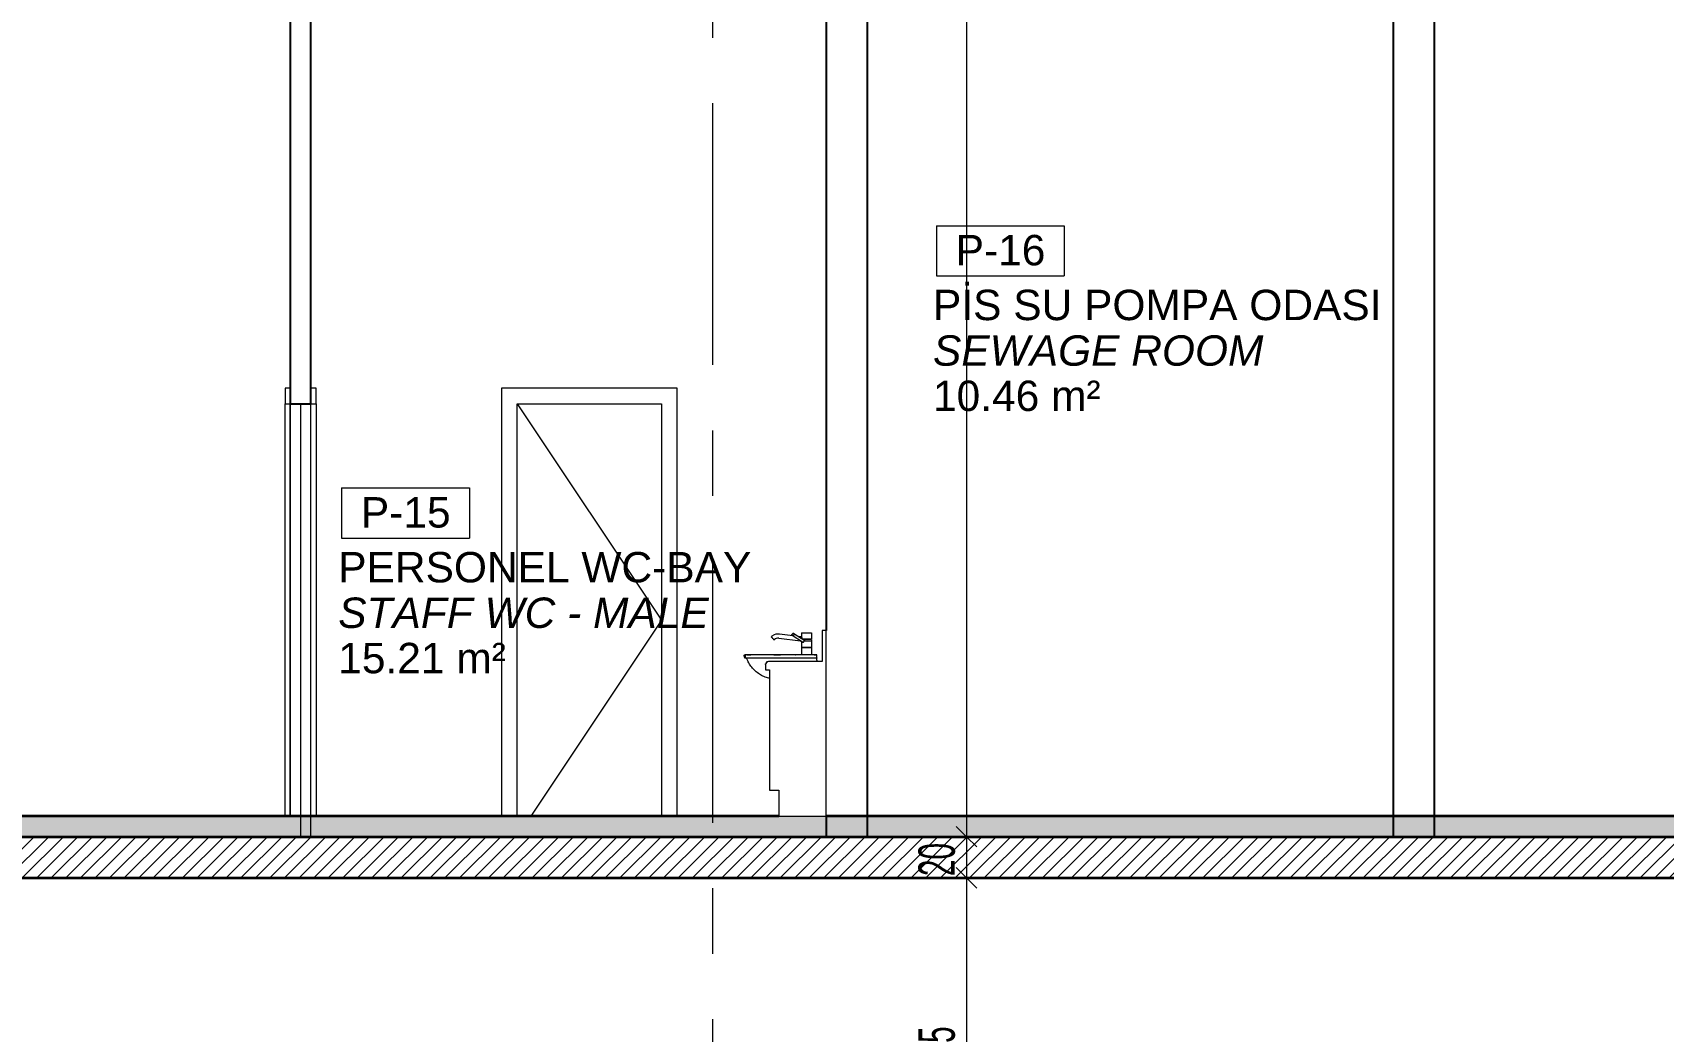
# Model space of a CAD drawing. Header units: centimetres. Extents: x -15511 to 6948, y 9649 to 14173.
# Drawn here: x -4242 to -3451, y 10841 to 11325 of the extents above; entities that cross this region are included whole.
import ezdxf

# ---------------------------------------------------------------- set-up
doc = ezdxf.new("R2010")
doc.units = ezdxf.units.CM
doc.header["$LTSCALE"] = 200
for name, pattern in [('Centre', [3.175, 0.635, -0.47625, 1.5875, -0.47625]), ('Dot 1mm', [0.1, 0, -0.1]), ('Grid Line 1_4_', [1.11125, 0.635, -0.15875, 0.15875, -0.15875])]:
    doc.linetypes.add(name, pattern=pattern)
for name, color, linetype, lineweight in [('A-ANNO-DIMS', 211, 'Continuous', 9), ('A-ANNO-DIMS-100', 211, 'Continuous', 9), ('A-AREA-IDEN', 2, 'Continuous', 9), ('A-DOOR', 31, 'Continuous', 9), ('A-DOOR-FRAM', 31, 'Continuous', 9), ('A-FLOR', 192, 'Continuous', 9), ('A-FLOR-LEVL', 51, 'Continuous', 9), ('A-FLOR-PATT', 8, 'Continuous', 35), ('A-WALL', 113, 'Continuous', 9), ('I-FURN', 30, 'Continuous', 9), ('P-SANR-FIXT', 6, 'Continuous', 9), ('S-GRID', 1, 'Continuous', 9)]:
    doc.layers.add(name, color=color, linetype=linetype, lineweight=lineweight)
doc.styles.add('Arial_2', font='arial.ttf', dxfattribs={"height": 14.752994})
doc.styles.add('Arial_I', font='ariali.ttf', dxfattribs={"height": 14.752994})
doc.styles.add('Swis721 LtCn BT', font='swisscl.ttf', dxfattribs={"width": 0.8, "height": 17.639445})
doc.dimstyles.new('IUAS_DIMENSION_INSIDE_100', dxfattribs={"dimscale": 30.48, "dimtxt": 18, "dimasz": 0.328084, "dimexe": 0.328084, "dimexo": 0.0625, "dimgap": 0, "dimtad": 1, "dimdec": 0, "dimdsep": 46, "dimtxsty": 'Swis721 LtCn BT', "dimblk1": 'OBLIQUE', "dimblk2": 'OBLIQUE', "dimsah": 1, "dimcen": 0.09, "dimdle": 0.328084, "dimazin": 0, "dimtfac": 1, "dimtdec": 4, "dimtix": 1, "dimtmove": 0, "dimatfit": 3, "dimfxl": 0.656168, "dimfxlon": 1, "dimtvp": 1, "dimtolj": 1, "dimtzin": 0, "dimarcsym": 2})
doc.dimstyles.new('IUAS_DIMENSION_INSIDE_100_1', dxfattribs={"dimscale": 30.48, "dimtxt": 18, "dimasz": 0.328084, "dimexe": 0.328084, "dimexo": 0.0625, "dimgap": 0, "dimtad": 1, "dimdec": 0, "dimdsep": 46, "dimtxsty": 'Swis721 LtCn BT', "dimblk1": 'OBLIQUE', "dimblk2": 'OBLIQUE', "dimsah": 1, "dimcen": 0.09, "dimdle": 0.328084, "dimazin": 0, "dimtfac": 1, "dimtdec": 4, "dimtix": 1, "dimtmove": 2, "dimatfit": 3, "dimfxl": 0.656168, "dimfxlon": 1, "dimtvp": 1, "dimtolj": 1, "dimtzin": 0, "dimarcsym": 2})

# ---------------------------------------------------------------- blocks, each defined once
blk = doc.blocks.new('Basins w Vanity Unit1 - Basins w Vanity Unit-1815861-A')
at = {"layer": 'I-FURN'}
for p, q in [((-3856.98, 11035), (-3858.98, 11035)), ((-3858.98, 11035), (-3858.98, 11020)), ((-3856.98, 10945), (-3856.98, 11035)), ((-3858.98, 11020), (-3884.98, 11020)), ((-3886.48, 11018.5), (-3886.48, 11016)), ((-3886.48, 11016), (-3884.48, 11016)), ((-3884.48, 11016), (-3884.48, 10957.5)), ((-3884.48, 10957.5), (-3879.98, 10957.5)), ((-3879.98, 10957.5), (-3879.98, 10945)), ((-3879.98, 10945), (-3856.98, 10945))]:
    blk.add_line(p, q, dxfattribs=at)
blk.add_arc((-3884.98, 11018.5), 1.5, 90, 180, dxfattribs=at)
blk.add_open_spline([(-3885.35, 11019.95), (-3885.41, 11019.94), (-3885.53, 11019.9), (-3885.66, 11019.84), (-3885.76, 11019.79), (-3885.85, 11019.73), (-3885.92, 11019.68), (-3885.96, 11019.64)], degree=3, knots=[0.1428571, 0.1428571, 0.1428571, 0.1428571, 0.2142857, 0.2857143, 0.3214286, 0.3571429, 0.4285714, 0.4285714, 0.4285714, 0.4285714], dxfattribs=at)
for points in [[(-3885.96, 11019.64), (-3885.92, 11019.68), (-3885.83, 11019.74), (-3885.68, 11019.83), (-3885.52, 11019.9), (-3885.41, 11019.94), (-3885.35, 11019.95)], [(-3886.45, 11018.83), (-3886.47, 11018.72), (-3886.48, 11018.61), (-3886.48, 11018.5)], [(-3886.48, 11018.5), (-3886.48, 11018.61), (-3886.47, 11018.72), (-3886.45, 11018.83)], [(-3886.34, 11019.13), (-3886.37, 11019.08), (-3886.39, 11019.03), (-3886.41, 11018.97)], [(-3886.41, 11018.97), (-3886.39, 11019.02), (-3886.37, 11019.08), (-3886.34, 11019.13)]]:
    blk.add_open_spline(points, degree=3, dxfattribs=at)
blk = doc.blocks.new('Sink - Cloakroom - 440 x 350mm-1792817-A')
at = {"layer": 'P-SANR-FIXT'}
for p, q in [((-3883.35, 11032.24), (-3883.62, 11032.02)), ((-3882.33, 11030.49), (-3882.06, 11030.71)), ((-3879.92, 11031.34), (-3869.41, 11030.05)), ((-3873.15, 11032.53), (-3879.68, 11033.33)), ((-3873.5, 11032.74), (-3873.18, 11032.53)), ((-3873.5, 11032.74), (-3868.59, 11029.5)), ((-3867.36, 11030.01), (-3872.65, 11033.5)), ((-3869.05, 11032.02), (-3870.74, 11032.23)), ((-3869.43, 11030.06), (-3869.05, 11029.8)), ((-3869.05, 11034.01), (-3869.05, 11032.02)), ((-3869.05, 11029.85), (-3869.05, 11027.01)), ((-3869.05, 11029.83), (-3869.05, 11023.21)), ((-3869.05, 11029.83), (-3869.05, 11027.01)), ((-3868.93, 11034.01), (-3866.55, 11034.01)), ((-3868.55, 11031.01), (-3866.55, 11031.01)), ((-3866.55, 11030.71), (-3868.45, 11030.71)), ((-3867.7, 11030.01), (-3866.55, 11030.01)), ((-3866.55, 11034.01), (-3864.17, 11034.01)), ((-3866.55, 11031.01), (-3864.17, 11031.01)), ((-3864.17, 11030.71), (-3866.55, 11030.71)), ((-3866.55, 11030.01), (-3864.17, 11030.01)), ((-3864.25, 11030.71), (-3864.25, 11031.01)), ((-3864.17, 11030.01), (-3864.17, 11030.01)), ((-3864.05, 11031.01), (-3864.05, 11034.01)), ((-3864.05, 11023.21), (-3864.05, 11030.71)), ((-3864.05, 11027.01), (-3864.05, 11030.01)), ((-3864.05, 11027.01), (-3864.05, 11030.01)), ((-3896.82, 11022.71), (-3896.57, 11021.78)), ((-3896.82, 11022.71), (-3896.57, 11021.78)), ((-3896.43, 11023.21), (-3896.43, 11023.21)), ((-3896.43, 11023.21), (-3896.43, 11023.21)), ((-3896.35, 11023.21), (-3896.35, 11021.6)), ((-3896.35, 11023.21), (-3896.35, 11021.6)), ((-3896.34, 11023.21), (-3896.1, 11023.21)), ((-3896.34, 11023.21), (-3896.1, 11023.21)), ((-3896.34, 11021.78), (-3896.34, 11021.6)), ((-3896.34, 11021.78), (-3896.34, 11021.6)), ((-3896.01, 11021.6), (-3896.34, 11021.6)), ((-3880.79, 11021.6), (-3896.34, 11021.6)), ((-3894.54, 11021.6), (-3895.88, 11021.6)), ((-3895.45, 11023.21), (-3893.54, 11023.21)), ((-3895.45, 11023.21), (-3893.54, 11023.21)), ((-3892.48, 11021.6), (-3894.54, 11021.6)), ((-3888.98, 11021.6), (-3891.86, 11021.6)), ((-3885.58, 11021.6), (-3888.98, 11021.6)), ((-3880.79, 11021.6), (-3884.66, 11021.6)), ((-3882.35, 11023.21), (-3880.79, 11023.21)), ((-3882.35, 11023.21), (-3880.79, 11023.21)), ((-3879.25, 11023.21), (-3880.79, 11023.21)), ((-3880.79, 11023.21), (-3879.25, 11023.21)), ((-3861.48, 11021.6), (-3880.79, 11021.6)), ((-3861.48, 11021.6), (-3880.79, 11021.6)), ((-3871.79, 11021.6), (-3871.81, 11021.6)), ((-3871.74, 11023.21), (-3871.8, 11023.21)), ((-3869.05, 11027.01), (-3869.05, 11027.01)), ((-3869.05, 11026.71), (-3869.05, 11023.21)), ((-3869.05, 11026.71), (-3869.05, 11026.71)), ((-3869.05, 11026.71), (-3869.05, 11023.21)), ((-3868.93, 11027.01), (-3866.55, 11027.01)), ((-3866.55, 11026.71), (-3868.93, 11026.71)), ((-3868.85, 11027.01), (-3868.85, 11026.71)), ((-3866.55, 11027.01), (-3864.17, 11027.01)), ((-3864.17, 11026.71), (-3866.55, 11026.71)), ((-3864.25, 11026.71), (-3864.25, 11027.01)), ((-3864.17, 11027.01), (-3864.17, 11027.01)), ((-3864.17, 11026.71), (-3864.17, 11026.71)), ((-3864.05, 11023.21), (-3864.05, 11026.71)), ((-3864.05, 11023.21), (-3864.05, 11026.71)), ((-3861.48, 11023.21), (-3862.9, 11023.21)), ((-3862.9, 11023.21), (-3861.48, 11023.21)), ((-3861.48, 11020.61), (-3861.75, 11020.04)), ((-3861.48, 11021.78), (-3861.48, 11022.71)), ((-3861.48, 11021.78), (-3861.48, 11021.6)), ((-3861.48, 11021.78), (-3861.48, 11021.6)), ((-3884.55, 11011.83), (-3884.83, 11011.9))]:
    blk.add_line(p, q, dxfattribs=at)
at = {"layer": 'P-SANR-FIXT', "flags": 128}
for points in [[(-3882.97, 11031.25), (-3883.11, 11031.41), (-3883.23, 11031.56), (-3883.35, 11031.7), (-3883.45, 11031.82), (-3883.53, 11031.91), (-3883.58, 11031.98), (-3883.61, 11032.01), (-3883.58, 11031.98), (-3883.53, 11031.91), (-3883.45, 11031.82), (-3883.35, 11031.7)], [(-3879.68, 11033.33), (-3880.56, 11033.35), (-3881.43, 11033.22), (-3882.25, 11032.93), (-3883.35, 11032.24)], [(-3882.59, 11030.8), (-3882.49, 11030.68), (-3882.42, 11030.59), (-3882.36, 11030.52), (-3882.33, 11030.49), (-3882.36, 11030.52), (-3882.42, 11030.59), (-3882.49, 11030.68), (-3882.59, 11030.8), (-3882.71, 11030.94), (-3882.84, 11031.09), (-3882.97, 11031.25)], [(-3879.92, 11031.34), (-3880.6, 11031.34), (-3881.25, 11031.18), (-3881.68, 11030.98), (-3882.06, 11030.71)], [(-3873.5, 11032.74), (-3873.57, 11032.8), (-3873.61, 11032.86), (-3873.63, 11032.94), (-3873.64, 11033.03), (-3873.62, 11033.12)], [(-3873.62, 11033.12), (-3873.64, 11033.03), (-3873.63, 11032.94), (-3873.61, 11032.86), (-3873.57, 11032.8), (-3873.5, 11032.74), (-3873.42, 11032.7), (-3873.33, 11032.67), (-3873.22, 11032.66), (-3873.11, 11032.67), (-3873, 11032.7), (-3872.9, 11032.74), (-3872.8, 11032.8), (-3872.7, 11032.86), (-3872.63, 11032.94), (-3872.57, 11033.03), (-3872.53, 11033.12)], [(-3872.65, 11033.5), (-3872.73, 11033.53), (-3872.82, 11033.56), (-3872.93, 11033.57), (-3873.03, 11033.56), (-3873.14, 11033.53), (-3873.25, 11033.49), (-3873.35, 11033.44), (-3873.44, 11033.37), (-3873.52, 11033.29), (-3873.58, 11033.2), (-3873.62, 11033.12)], [(-3873.62, 11033.12), (-3873.58, 11033.2), (-3873.52, 11033.29), (-3873.44, 11033.37), (-3873.35, 11033.44)], [(-3872.53, 11033.12), (-3872.51, 11033.2), (-3872.51, 11033.29), (-3872.54, 11033.37), (-3872.58, 11033.44), (-3872.65, 11033.49)], [(-3896.82, 11022.71), (-3896.82, 11022.72), (-3896.83, 11022.74), (-3896.83, 11022.75), (-3896.83, 11022.77), (-3896.83, 11022.78), (-3896.83, 11022.8), (-3896.83, 11022.82), (-3896.83, 11022.83), (-3896.83, 11022.85), (-3896.83, 11022.86), (-3896.83, 11022.88), (-3896.82, 11022.9), (-3896.82, 11022.91), (-3896.82, 11022.93), (-3896.81, 11022.94), (-3896.81, 11022.96), (-3896.8, 11022.97), (-3896.79, 11022.99), (-3896.79, 11023), (-3896.78, 11023.01), (-3896.77, 11023.03), (-3896.76, 11023.04), (-3896.75, 11023.05), (-3896.74, 11023.07), (-3896.73, 11023.08), (-3896.72, 11023.09), (-3896.71, 11023.1), (-3896.7, 11023.11), (-3896.68, 11023.12), (-3896.67, 11023.13), (-3896.66, 11023.14), (-3896.64, 11023.15), (-3896.63, 11023.16), (-3896.62, 11023.16), (-3896.6, 11023.17), (-3896.59, 11023.18), (-3896.57, 11023.18), (-3896.56, 11023.19), (-3896.54, 11023.19), (-3896.53, 11023.2), (-3896.51, 11023.2), (-3896.49, 11023.2), (-3896.48, 11023.21), (-3896.46, 11023.21), (-3896.45, 11023.21), (-3896.43, 11023.21)], [(-3896.82, 11022.71), (-3896.82, 11022.72), (-3896.83, 11022.74), (-3896.83, 11022.75), (-3896.83, 11022.77), (-3896.83, 11022.78), (-3896.83, 11022.8), (-3896.83, 11022.82), (-3896.83, 11022.83), (-3896.83, 11022.85), (-3896.83, 11022.86), (-3896.83, 11022.88), (-3896.82, 11022.9), (-3896.82, 11022.91), (-3896.82, 11022.93), (-3896.81, 11022.94), (-3896.81, 11022.96), (-3896.8, 11022.97), (-3896.79, 11022.99), (-3896.79, 11023), (-3896.78, 11023.01), (-3896.77, 11023.03), (-3896.76, 11023.04), (-3896.75, 11023.05), (-3896.74, 11023.07), (-3896.73, 11023.08), (-3896.72, 11023.09), (-3896.71, 11023.1), (-3896.7, 11023.11), (-3896.68, 11023.12), (-3896.67, 11023.13), (-3896.66, 11023.14), (-3896.64, 11023.15), (-3896.63, 11023.16), (-3896.62, 11023.16), (-3896.6, 11023.17), (-3896.59, 11023.18), (-3896.57, 11023.18), (-3896.56, 11023.19), (-3896.54, 11023.19), (-3896.53, 11023.2), (-3896.51, 11023.2), (-3896.49, 11023.2), (-3896.48, 11023.21), (-3896.46, 11023.21), (-3896.45, 11023.21), (-3896.43, 11023.21)], [(-3896.56, 11021.78), (-3896.69, 11022.24), (-3896.81, 11022.71)], [(-3896.35, 11021.6), (-3896.36, 11021.6), (-3896.37, 11021.61), (-3896.38, 11021.61), (-3896.39, 11021.61), (-3896.39, 11021.61), (-3896.4, 11021.61), (-3896.41, 11021.61), (-3896.42, 11021.62), (-3896.43, 11021.62), (-3896.44, 11021.62), (-3896.45, 11021.63), (-3896.46, 11021.63), (-3896.46, 11021.64), (-3896.47, 11021.64), (-3896.48, 11021.65), (-3896.49, 11021.65), (-3896.49, 11021.66), (-3896.5, 11021.66), (-3896.51, 11021.67), (-3896.51, 11021.68), (-3896.52, 11021.68), (-3896.53, 11021.69), (-3896.53, 11021.7), (-3896.54, 11021.7), (-3896.54, 11021.71), (-3896.55, 11021.72), (-3896.55, 11021.73), (-3896.56, 11021.74), (-3896.56, 11021.75), (-3896.56, 11021.75), (-3896.57, 11021.76), (-3896.57, 11021.77), (-3896.57, 11021.78)], [(-3896.35, 11021.6), (-3896.36, 11021.6), (-3896.37, 11021.61), (-3896.38, 11021.61), (-3896.39, 11021.61), (-3896.39, 11021.61), (-3896.4, 11021.61), (-3896.41, 11021.61), (-3896.42, 11021.62), (-3896.43, 11021.62), (-3896.44, 11021.62), (-3896.45, 11021.63), (-3896.46, 11021.63), (-3896.46, 11021.64), (-3896.47, 11021.64), (-3896.48, 11021.65), (-3896.49, 11021.65), (-3896.49, 11021.66), (-3896.5, 11021.66), (-3896.51, 11021.67), (-3896.51, 11021.68), (-3896.52, 11021.68), (-3896.53, 11021.69), (-3896.53, 11021.7), (-3896.54, 11021.7), (-3896.54, 11021.71), (-3896.55, 11021.72), (-3896.55, 11021.73), (-3896.56, 11021.74), (-3896.56, 11021.75), (-3896.56, 11021.75), (-3896.57, 11021.76), (-3896.57, 11021.77), (-3896.57, 11021.78)], [(-3896.43, 11023.21), (-3896.42, 11023.21), (-3896.37, 11023.21), (-3896.29, 11023.21), (-3896.17, 11023.21)], [(-3880.81, 11023.21), (-3881.6, 11023.21), (-3882.39, 11023.21), (-3883.16, 11023.21), (-3883.92, 11023.21), (-3884.66, 11023.21), (-3885.4, 11023.21), (-3886.12, 11023.21), (-3886.82, 11023.21), (-3887.5, 11023.21), (-3888.17, 11023.21), (-3888.81, 11023.21), (-3889.44, 11023.21), (-3890.05, 11023.21), (-3890.63, 11023.21), (-3891.19, 11023.21), (-3891.72, 11023.21), (-3892.23, 11023.21), (-3892.71, 11023.21), (-3893.17, 11023.21), (-3893.6, 11023.21), (-3894, 11023.21), (-3894.37, 11023.21), (-3894.72, 11023.21), (-3895.03, 11023.21), (-3895.31, 11023.21), (-3895.56, 11023.21), (-3895.78, 11023.21), (-3895.97, 11023.21), (-3896.13, 11023.21), (-3896.25, 11023.21), (-3896.35, 11023.21), (-3896.41, 11023.21), (-3896.43, 11023.21), (-3896.43, 11023.21)], [(-3884.83, 11011.9), (-3885.44, 11012.07), (-3886.03, 11012.26), (-3886.62, 11012.48), (-3887.2, 11012.72), (-3887.77, 11012.98), (-3888.33, 11013.27), (-3888.88, 11013.57), (-3889.41, 11013.9), (-3889.93, 11014.25), (-3890.43, 11014.62), (-3890.93, 11015.01), (-3891.4, 11015.42), (-3891.86, 11015.85), (-3892.3, 11016.3), (-3892.72, 11016.76), (-3893.12, 11017.24), (-3893.51, 11017.74), (-3893.87, 11018.25), (-3894.21, 11018.77), (-3894.54, 11019.31), (-3894.83, 11019.86), (-3895.11, 11020.42), (-3895.37, 11021), (-3895.6, 11021.58), (-3895.61, 11021.6)], [(-3861.48, 11023.21), (-3862.42, 11023.21), (-3863.37, 11023.21), (-3864.34, 11023.21), (-3865.33, 11023.21), (-3866.33, 11023.21), (-3867.35, 11023.21), (-3868.37, 11023.21), (-3869.41, 11023.21), (-3870.45, 11023.21), (-3871.5, 11023.21), (-3872.56, 11023.21), (-3873.62, 11023.21), (-3874.68, 11023.21), (-3875.74, 11023.21), (-3876.8, 11023.21), (-3877.86, 11023.21), (-3878.91, 11023.21), (-3879.95, 11023.21), (-3880.81, 11023.21)], [(-3871.86, 11023.2), (-3871.85, 11023.21), (-3871.84, 11023.21), (-3871.82, 11023.21), (-3871.81, 11023.21), (-3871.81, 11023.21)], [(-3871.82, 11021.6), (-3871.83, 11021.61), (-3871.85, 11021.61), (-3871.86, 11021.61)]]:
    blk.add_lwpolyline(points, dxfattribs=at)
at = {"layer": 'P-SANR-FIXT'}
for points, knots in [([(-3868.55, 11031.01), (-3868.56, 11031.07), (-3868.58, 11031.18), (-3868.62, 11031.3), (-3868.65, 11031.38), (-3868.66, 11031.43), (-3868.69, 11031.49), (-3868.74, 11031.58), (-3868.79, 11031.66), (-3868.82, 11031.7), (-3868.84, 11031.73), (-3868.87, 11031.78), (-3868.92, 11031.85), (-3868.99, 11031.95), (-3869.04, 11032.01), (-3869.05, 11032.02), (-3869.05, 11032.02)], [-1, -1, -1, -1, -0.9583333, -0.9166667, -0.8958333, -0.8854167, -0.875, -0.8333333, -0.7916667, -0.78125, -0.7708333, -0.75, -0.7083333, -0.6666667, -0.5555556, -0.499734, -0.499734, -0.499734, -0.499734]), ([(-3868.54, 11029.47), (-3868.53, 11029.47), (-3868.51, 11029.46), (-3868.46, 11029.44), (-3868.37, 11029.43), (-3868.28, 11029.43), (-3868.2, 11029.44), (-3868.15, 11029.45), (-3868.11, 11029.46), (-3868.07, 11029.47), (-3868.04, 11029.48), (-3868.02, 11029.49), (-3867.98, 11029.51), (-3867.94, 11029.53), (-3867.91, 11029.55), (-3867.89, 11029.56), (-3867.87, 11029.58), (-3867.85, 11029.6), (-3867.81, 11029.63), (-3867.78, 11029.66), (-3867.76, 11029.69), (-3867.75, 11029.71), (-3867.74, 11029.73), (-3867.72, 11029.77), (-3867.7, 11029.83), (-3867.69, 11029.88), (-3867.69, 11029.92)], [-0.6666667, -0.6666667, -0.6666667, -0.6666667, -0.6388889, -0.6111111, -0.5555556, -0.4444444, -0.4166667, -0.3888889, -0.3611111, -0.3333333, -0.3194444, -0.3055556, -0.2777778, -0.25, -0.2361111, -0.2222222, -0.2083333, -0.1944444, -0.1666667, -0.1388889, -0.125, -0.1111111, -0.0972222, -0.0833333, -0.0555556, 0, 0, 0, 0]), ([(-3896.81, 11022.71), (-3896.83, 11022.76), (-3896.83, 11022.89), (-3896.75, 11023.06), (-3896.63, 11023.16), (-3896.52, 11023.2), (-3896.46, 11023.21), (-3896.43, 11023.21)], [-1, -1, -1, -1, -0.75, -0.5, -0.25, -0.125, 0, 0, 0, 0]), ([(-3896.34, 11021.6), (-3896.36, 11021.6), (-3896.39, 11021.61), (-3896.45, 11021.63), (-3896.52, 11021.68), (-3896.55, 11021.74), (-3896.56, 11021.78)], [-1, -1, -1, -1, -0.833333, -0.666667, -0.333333, 0, 0, 0, 0]), ([(-3861.48, 11022.71), (-3861.48, 11022.74), (-3861.48, 11022.8), (-3861.48, 11022.88), (-3861.48, 11022.94), (-3861.48, 11023), (-3861.48, 11023.07), (-3861.48, 11023.13), (-3861.48, 11023.19), (-3861.48, 11023.21), (-3861.48, 11023.21)], [-1, -1, -1, -1, -0.875, -0.75, -0.6875, -0.625, -0.5, -0.375, -0.25, 0, 0, 0, 0]), ([(-3861.48, 11021.6), (-3861.48, 11021.6), (-3861.48, 11021.61), (-3861.48, 11021.65), (-3861.48, 11021.67), (-3861.48, 11021.68)], [-1, -1, -1, -1, -0.6666667, -0.5, -0.3333333, -0.3333333, -0.3333333, -0.3333333])]:
    blk.add_open_spline(points, degree=3, knots=knots, dxfattribs=at)
for points in [[(-3869.05, 11032.02), (-3869.05, 11032.02), (-3869.05, 11032.02), (-3869.04, 11032.01)], [(-3868.33, 11030.71), (-3868.32, 11030.74), (-3868.3, 11030.81), (-3868.3, 11030.89), (-3868.3, 11030.92)], [(-3868.3, 11030.81), (-3868.31, 11030.78), (-3868.32, 11030.74), (-3868.33, 11030.71)], [(-3868.3, 11030.92), (-3868.3, 11030.94), (-3868.3, 11030.97), (-3868.3, 11030.99), (-3868.3, 11031.01)], [(-3868.3, 11031.01), (-3868.3, 11030.99), (-3868.3, 11030.98), (-3868.3, 11030.97)], [(-3867.69, 11029.92), (-3867.69, 11029.94), (-3867.69, 11029.97), (-3867.69, 11029.99), (-3867.7, 11030.01)], [(-3867.7, 11030.01), (-3867.64, 11030.01), (-3867.59, 11030.01), (-3867.55, 11030.01)], [(-3861.48, 11021.73), (-3861.48, 11021.74), (-3861.48, 11021.76), (-3861.48, 11021.78)], [(-3861.48, 11020.61), (-3861.48, 11020.61), (-3861.48, 11020.68), (-3861.48, 11021.02), (-3861.48, 11021.38), (-3861.48, 11021.6)]]:
    blk.add_open_spline(points, degree=3, dxfattribs=at)
blk = doc.blocks.new('M_Single-Flush1 - IUAS_A_DOOR_K11_700_2100-1799861-A')
at = {"layer": 'A-DOOR', "lineweight": 18}
for p, q in [((-4112.08, 11145), (-4112.08, 10935)), ((-4106.98, 11145), (-4112.08, 11145)), ((-4106.98, 10935), (-4106.98, 11145)), ((-4112.08, 10935), (-4106.98, 10935))]:
    blk.add_line(p, q, dxfattribs=at)
at = {"layer": 'A-DOOR-FRAM', "lineweight": 18}
for p, q in [((-4119.48, 11152.6), (-4119.48, 11145)), ((-4116.98, 11152.6), (-4119.48, 11152.6)), ((-4116.98, 11145), (-4116.98, 11152.6)), ((-4104.48, 11152.6), (-4106.98, 11152.6)), ((-4106.98, 11152.6), (-4106.98, 11145)), ((-4104.48, 11145), (-4104.48, 11152.6)), ((-4119.48, 11145), (-4116.98, 11145)), ((-4106.98, 11145), (-4104.48, 11145))]:
    blk.add_line(p, q, dxfattribs=at)
at = {"layer": 'A-DOOR-FRAM'}
for p, q in [((-4119.48, 10945), (-4119.48, 11145)), ((-4116.98, 11145), (-4116.98, 10945)), ((-4104.48, 11145), (-4104.48, 10945))]:
    blk.add_line(p, q, dxfattribs=at)
blk = doc.blocks.new('M_Single-Flush1 - IUAS_A_DOOR_K11_700_2100-V27-A')
at = {"layer": 'A-DOOR', "linetype": 'Centre'}
for p, q in [((-4006.98, 11145), (-3936.98, 11040)), ((-3936.98, 11040), (-4000.32, 10945))]:
    blk.add_line(p, q, dxfattribs=at)
at = {"layer": 'A-DOOR-FRAM'}
for p, q in [((-4014.58, 11152.6), (-4014.58, 10945)), ((-3929.38, 11152.6), (-4014.58, 11152.6)), ((-3929.38, 10945), (-3929.38, 11152.6)), ((-4006.98, 10945), (-4006.98, 11145)), ((-4006.98, 11145), (-3936.98, 11145)), ((-3936.98, 11145), (-3936.98, 10945))]:
    blk.add_line(p, q, dxfattribs=at)
blk = doc.blocks.new('IUAS_A_ROOM_100S - No_İsmi_Alan-1315501-A')
at = {"layer": 'A-AREA-IDEN'}
for p, q in [((-5449.6, 12705.39), (-5449.6, 12681.02)), ((-5449.6, 12705.39), (-5387.59, 12705.39)), ((-5387.59, 12705.39), (-5387.59, 12681.02)), ((-5449.6, 12681.02), (-5387.59, 12681.02))]:
    blk.add_line(p, q, dxfattribs=at)
blk = doc.blocks.new('DIMBLOCK46-A')
at = {"layer": 'A-ANNO-DIMS-100', "transparency": 16777216}
for p, q in [((-3788.91, 11565), (-3793.91, 11570)), ((-3768.91, 11565), (-3798.91, 11565)), ((-3788.91, 11565), (-3788.91, 10935)), ((-3788.91, 11565), (-3783.91, 11560)), ((-3788.91, 11565), (-3768.91, 11565)), ((-3768.91, 10935), (-3798.91, 10935)), ((-3788.91, 10935), (-3793.91, 10940)), ((-3788.91, 10935), (-3783.91, 10930)), ((-3788.91, 10935), (-3768.91, 10935))]:
    blk.add_line(p, q, dxfattribs=at)
at = {"layer": 'A-ANNO-DIMS-100', "color": 0, "transparency": 16777216, "insert": (-3804.98, 11355.29), "char_height": 17.639, "width": 32.9143, "attachment_point": 1, "rotation": 90, "line_spacing_factor": 0.971848, "style": 'Swis721 LtCn BT'}
blk.add_mtext('630', dxfattribs=at)
blk = doc.blocks.new('_Oblique')
at = {"color": 0, "linetype": 'ByBlock', "lineweight": -2}
blk.add_line((-0.5, -0.5), (0.5, 0.5), dxfattribs=at)
blk = doc.blocks.new('DIMBLOCK47-A')
at = {"layer": 'A-ANNO-DIMS-100', "transparency": 16777216}
for p, q in [((-3768.91, 10935), (-3798.91, 10935)), ((-3788.91, 10935), (-3793.91, 10940)), ((-3788.91, 10935), (-3788.91, 10915)), ((-3788.91, 10935), (-3783.91, 10930)), ((-3788.91, 10935), (-3768.91, 10935)), ((-3788.91, 10915), (-3793.91, 10920)), ((-3768.91, 10915), (-3798.91, 10915)), ((-3788.91, 10915), (-3783.91, 10910)), ((-3788.91, 10915), (-3768.91, 10915))]:
    blk.add_line(p, q, dxfattribs=at)
at = {"layer": 'A-ANNO-DIMS-100', "color": 0, "transparency": 16777216, "insert": (-3812.27, 10915.86), "char_height": 17.639, "width": 21.9429, "attachment_point": 1, "rotation": 90, "line_spacing_factor": 0.971848, "style": 'Swis721 LtCn BT'}
blk.add_mtext('20', dxfattribs=at)
blk = doc.blocks.new('DIMBLOCK48-A')
at = {"layer": 'A-ANNO-DIMS-100', "transparency": 16777216}
for p, q in [((-3788.91, 10915), (-3793.91, 10920)), ((-3768.91, 10915), (-3798.91, 10915)), ((-3788.91, 10915), (-3788.91, 10750)), ((-3788.91, 10915), (-3783.91, 10910)), ((-3788.91, 10915), (-3768.91, 10915)), ((-3788.91, 10750), (-3793.91, 10755)), ((-3768.91, 10750), (-3798.91, 10750)), ((-3788.91, 10750), (-3783.91, 10745)), ((-3788.91, 10750), (-3768.91, 10750))]:
    blk.add_line(p, q, dxfattribs=at)
at = {"layer": 'A-ANNO-DIMS-100', "color": 0, "transparency": 16777216, "insert": (-3812.27, 10818.79), "char_height": 17.639, "width": 32.9143, "attachment_point": 1, "rotation": 90, "line_spacing_factor": 0.971848, "style": 'Swis721 LtCn BT'}
blk.add_mtext('165', dxfattribs=at)

msp = doc.modelspace()

# ---------------------------------------------------------------- hatches: boundary and pattern name
at = {"layer": 'A-FLOR-PATT', "lineweight": 9}
h = msp.add_hatch(dxfattribs=at)
h.set_pattern_fill('FP_2', color=256, style=0, pattern_type=2)
h.set_pattern_definition([(50, (-4285.505, 12015), (72.87376, -6.37607), [7.62, -83.82]), (355, (-4285.505, 12015), (-14.097, 76.42244), [6.096, -67.056]), (100.451, (-4279.43, 12014.47), (58.77696, 70.04687), [6.476, -71.236]), (46.184, (-4285.505, 12035.32), (108.4314, -16.81745), [11.43, -125.73]), (96.636, (-4276.47, 12033.92), (94.961, 98.9709), [9.714, -106.854]), (351.184, (-4285.5, 12035.32), (94.9623, 98.9702), [9.144, -100.584]), (21, (-4275.345, 12030.24), (60.64565, -40.90654), [7.62, -83.82]), (326, (-4275.345, 12030.24), (24.72083, 73.67493), [6.096, -67.056]), (71.451, (-4270.29, 12026.83), (85.3669, 32.76874), [6.476, -71.236]), (37.5, (-4285.505, 12015), (1.235525, 33.82243), [3.353, -62.89, 3.353, -64.719, -67.31]), (37.5, (-4285.505, 12015), (1.235525, 33.82243), [-134.315, 3.353, -63.957]), (7.5, (-4285.505, 12015), (26.72815, 40.07255), [3.353, -35.458, 3.353, -61.366, -25.654]), (7.5, (-4285.505, 12015), (26.72815, 40.07255), [-103.53, 3.353, -22.301]), (327.5, (-4308.16, 12015), (54.23632, -2.29212), [3.353, -22.047, 3.353, -75.895, -105.156]), (327.5, (-4308.16, 12015), (54.23632, -2.29212), [-104.648, 3.353, -101.803]), (317.5, (-4318.32, 12015), (59.25158, 10.17014), [3.353, -29.667, 3.353, -49.276, -74.676]), (317.5, (-4318.32, 12015), (59.25158, 10.17014), [-85.649, 3.353, -71.323])])
h.paths.add_polyline_path([(5363.17, 10935), (5388.02, 10935), (5388.02, 10945), (4668.02, 10945), (4668.02, 10935), (5320.31, 10935)], flags=0)
h.paths.add_polyline_path([(-14311.98, 10935), (-11851.98, 10935), (-11851.98, 10945), (-14311.98, 10945)], flags=0)
h.paths.add_polyline_path([(4634.46, 10935), (4648.02, 10935), (4648.02, 10945), (2928.02, 10945), (2928.02, 10935), (4591.59, 10935)], flags=0)
h.paths.add_polyline_path([(-11331.63, 10935), (-9952.98, 10935), (-9952.98, 10945), (-11331.63, 10945)], flags=0)
h.paths.add_polyline_path([(2405.44, 10935), (2407.66, 10935), (2407.66, 10945), (1078.02, 10945), (1078.02, 10935), (2233.98, 10935)], flags=0)
h.paths.add_polyline_path([(-6661.98, 10935), (-5501.98, 10935), (-5501.98, 10945), (-6661.98, 10945)], flags=0)
h.paths.add_polyline_path([(-852.36, 10935), (-811.98, 10935), (-811.98, 10945), (-5141.98, 10945), (-5141.98, 10935), (-938.09, 10935)], flags=0)
h = msp.add_hatch(dxfattribs=at)
h.set_pattern_fill('FP_1', color=256, style=0, pattern_type=2)
h.set_pattern_definition([(45, (-4285.505, 12015), (-3.535534, 3.535534), [])])
h.paths.add_polyline_path([(-14311.98, 10915), (-11851.98, 10915), (-11851.98, 10935), (-14311.98, 10935)], flags=0)
h.paths.add_polyline_path([(5363.17, 10915), (5388.02, 10915), (5388.02, 10935), (2928.02, 10935), (2928.02, 10915), (5320.31, 10915)], flags=0)
h.paths.add_polyline_path([(-11331.63, 10915), (-9952.98, 10915), (-9952.98, 10935), (-11331.63, 10935)], flags=0)
h.paths.add_polyline_path([(2405.44, 10915), (2407.66, 10915), (2407.66, 10935), (1078.02, 10935), (1078.02, 10915), (2233.98, 10915)], flags=0)
h.paths.add_polyline_path([(-6811.98, 10915), (-661.98, 10915), (-661.98, 10935), (-6811.98, 10935)], flags=0)

# ---------------------------------------------------------------- linework, layer by layer
at = {"layer": 'A-FLOR', "lineweight": 35}
for p, q in [((-3879.98, 10945), (-4598.98, 10945)), ((-811.98, 10945), (-3856.98, 10945)), ((-6661.98, 10935), (-811.98, 10935)), ((-6661.98, 10915), (-811.98, 10915))]:
    msp.add_line(p, q, dxfattribs=at)
at = {"layer": 'A-FLOR-LEVL', "linetype": 'Dot 1mm'}
msp.add_line((-15511.05, 10935), (6947.94, 10935), dxfattribs=at)
at = {"layer": 'A-WALL', "lineweight": 25}
for p, q in [((-3856.98, 11565), (-3856.98, 11035)), ((-3836.98, 10935), (-3836.98, 11565)), ((-3581.98, 11565), (-3581.98, 10935)), ((-3561.98, 10935), (-3561.98, 11565)), ((-4116.98, 11417.53), (-4116.98, 11145)), ((-4106.98, 11145), (-4106.98, 11417.53)), ((-4116.98, 11145), (-4106.98, 11145)), ((-3856.98, 10945), (-3856.98, 10935))]:
    msp.add_line(p, q, dxfattribs=at)
at = {"layer": 'A-WALL'}
msp.add_line((-4116.98, 10945), (-4116.98, 11145), dxfattribs=at)
at = {"layer": 'S-GRID', "linetype": 'Grid Line 1_4_'}
msp.add_line((-3911.98, 10497.19), (-3911.98, 14082.84), dxfattribs=at)

# ---------------------------------------------------------------- block references
at = {"layer": 'A-AREA-IDEN'}
for p in [(1646.04, -1473.86), (1357.52, -1601.13)]:
    msp.add_blockref('IUAS_A_ROOM_100S - No_İsmi_Alan-1315501-A', p, dxfattribs=at)
at = {"layer": 'A-DOOR'}
for name in ['M_Single-Flush1 - IUAS_A_DOOR_K11_700_2100-1799861-A', 'M_Single-Flush1 - IUAS_A_DOOR_K11_700_2100-V27-A']:
    msp.add_blockref(name, (0, 0), dxfattribs=at)
at = {"layer": 'I-FURN'}
msp.add_blockref('Basins w Vanity Unit1 - Basins w Vanity Unit-1815861-A', (0, 0), dxfattribs=at)
at = {"layer": 'P-SANR-FIXT'}
msp.add_blockref('Sink - Cloakroom - 440 x 350mm-1792817-A', (0, 0), dxfattribs=at)

# ---------------------------------------------------------------- texts
at = {"layer": 'A-AREA-IDEN', "char_height": 14.753, "line_spacing_factor": 0.938532}
for s, insert, width, attachment_point, style in [('P-16', (-3772.45, 11227.05), 51.84, 2, 'Arial_2'), ('PİS SU POMPA ODASI', (-3805.21, 11200.44), 259.02, 1, 'Arial_2'), ('SEWAGE ROOM', (-3805.21, 11178.33), 191.7, 1, 'Arial_I'), ('10.46 m²', (-3805.21, 11156.34), 96.84, 1, 'Arial_2'), ('P-15', (-4060.98, 11099.78), 51.84, 2, 'Arial_2'), ('PERSONEL WC-BAY', (-4093.73, 11073.17), 237.96, 1, 'Arial_2'), ('STAFF WC - MALE', (-4093.73, 11051.06), 214.92, 1, 'Arial_I'), ('15.21 m²', (-4093.73, 11029.07), 96.84, 1, 'Arial_2')]:
    msp.add_mtext(s, dxfattribs=dict(at, insert=insert, width=width, attachment_point=attachment_point, style=style))

# ---------------------------------------------------------------- dimensions: what is measured, and where the dimension line sits
at = {"layer": 'A-ANNO-DIMS'}
dim = msp.add_linear_dim(base=(-3788.91, 10935), p1=(-3768.91, 11565), p2=(-3768.91, 10935), angle=90, dimstyle='IUAS_DIMENSION_INSIDE_100_1', override={"dimpost": '<>', "dimfxl": 630}, dxfattribs=at)
dim.commit()
dim.dimension.update_dxf_attribs({"geometry": 'DIMBLOCK46-A', "text_midpoint": (-3793.22, 11371.75), "dimtype": 160, "text_rotation": 90})
for base, p1, p2, override, picture, middle in [((-3788.91, 10915), (-3768.91, 10935), (-3768.91, 10915), {"dimpost": '<>', "dimfxl": 20}, 'DIMBLOCK47-A', (-3797.95, 10925)), ((-3788.91, 10750), (-3768.91, 10915), (-3768.91, 10750), {"dimpost": '<>', "dimfxl": 165}, 'DIMBLOCK48-A', (-3797.95, 10832.5))]:
    dim = msp.add_linear_dim(base=base, p1=p1, p2=p2, angle=90, dimstyle='IUAS_DIMENSION_INSIDE_100', override=override, dxfattribs=at)
    dim.commit()
    dim.dimension.update_dxf_attribs({"geometry": picture, "text_midpoint": middle})

doc.saveas('drawing.dxf')
